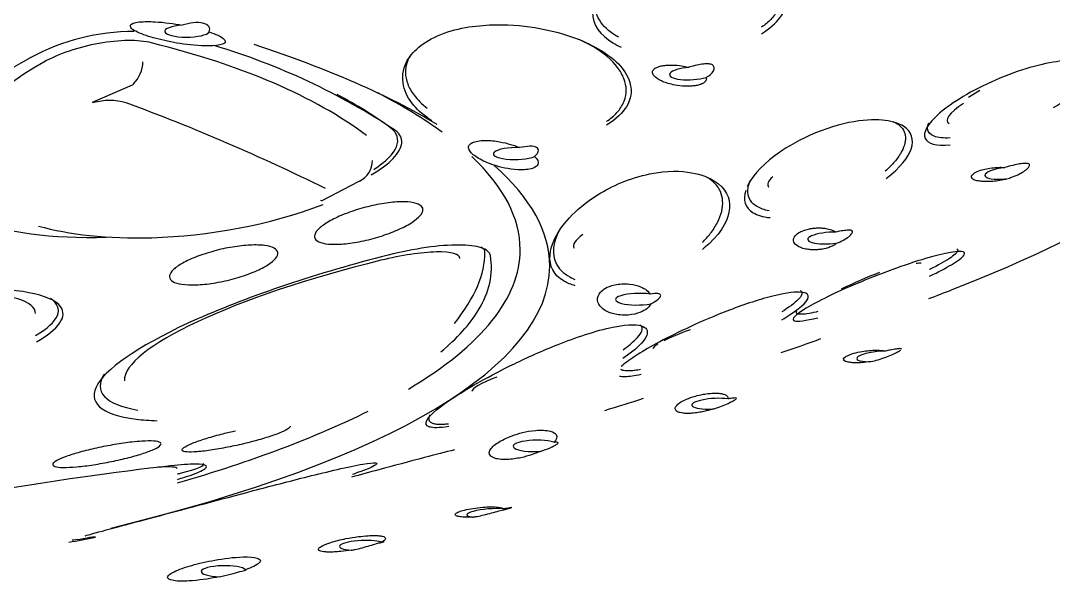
# Model space of a CAD drawing. Header units: centimetres. Extents: x -3207095 to 15275363, y -32656 to 4798027.
# Drawn here: x 710314.147 to 710317.292, y 4438202.418 to 4438204.127 of the extents above; entities that cross this region are included whole.
import ezdxf

# ---------------------------------------------------------------- set-up
doc = ezdxf.new("R2010")
doc.units = ezdxf.units.CM
doc.linetypes.add('DUZ', pattern=[500, 500])
doc.layers.get('0').update_dxf_attribs({"color": 1, "linetype": 'DUZ'})
doc.layers.add('a_vitrifiye', color=195, linetype='Continuous')

# ---------------------------------------------------------------- blocks, each defined once
blk = doc.blocks.new('TEPEDUS')
for p, q in [((38623.379, -2205.916), (38624.193, -2205.565)), ((38641.397, -2205.682), (38641.167, -2205.823)), ((38623.401, -2205.93), (38623.379, -2205.916)), ((38628.775, -2207.539), (38628.035, -2207.921)), ((38628.035, -2207.921), (38628.012, -2207.916)), ((38628.035, -2207.921), (38628.021, -2207.922))]:
    blk.add_line(p, q)
for centre, radius, start, end in [((38624.237, -2208.957), 4.474, 90.1316, 118.1474), ((38621.935, -2217.931), 13.731, 56.3957, 73.3491), ((38623.704, -2205.068), 0.703, 316.7785, 357.5403), ((38624.161, -2205.491), 0.081, 293.4638, 313.255), ((38623.728, -2207.121), 1.236, 74.2843, 105.3401), ((38609.88, -2244.429), 41.027, 63.6168, 69.7756), ((38628.603, -2207.107), 0.463, 295.4735, 0.2141), ((38628.97, -2207.877), 0.39, 115.606, 119.9962), ((38642.569, -2217.796), 9.006, 110.8538, 116.2641), ((38604.465, -2116.577), 100, 291.03833, 291.32915), ((38604.465, -2116.577), 100, 289.20877, 289.69837), ((38604.465, -2116.577), 100, 287.0479, 287.52122), ((38612.227, -2171.09), 44.404, 286.8643, 287.0523), ((38604.465, -2116.577), 100, 280.62409, 280.93859)]:
    blk.add_arc(centre, radius, start, end)
for centre, major_axis, ratio, start_param, end_param in [((38625.304, -2204.474), (0.456, 0.006), 0.270906, 1.789525, 6.092691), ((38623.435, -2205.307), (1.495, 0.344), 0.361637, 0.619167, 2.255786), ((38604.425, -2215.165), (26.309, 6.053), 0.361637, 0.296902, 0.619167), ((38604.465, -2209.25), (28.2, 0), 0.258819, 0.40561, 0.664679), ((38626.283, -2205.857), (5.581, 1.284), 0.361637, 2.255786, 3.097665), ((38635.551, -2205.335), (0.453, 0.026), 0.28185, 1.683517, 5.388394), ((38605.06, -2214.895), (26.271, 5.784), 0.36773, 0.309943, 0.406544), ((38604.465, -2208.915), (27.6, 0), 0.258819, 0.340393, 0.462001), ((38604.465, -2203.488), (43.637, 0), 0.258819, -0.585349, -0.197413), ((38641.772, -2205.883), (1.036, 0.432), 0.236819, 2.219594, 3.3285), ((38627.619, -2207.068), (-1.953, -0.43), 0.36773, 2.340498, 3.451536), ((38631.976, -2206.963), (0.456, 0.008), 0.265502, 1.39581, 5.698975), ((38604.465, -2208.915), (27.6, 0), 0.258819, 0, 0.267853), ((38604.465, -2209.25), (28.2, 0), 0.258819, 0, 0.284034), ((38641.954, -2207.36), (0.453, 0.049), 0.259163, 1.64436, 4.617519), ((38638.23, -2207.201), (1.133, 0.421), 0.239271, 2.626026, 3.22801), ((38634.402, -2208.462), (1.25, 0.406), 0.241609, 2.505024, 3.204778), ((38638.357, -2208.68), (0.453, 0.029), 0.259365, 1.290217, 4.995093), ((38604.465, -2208.915), (27.6, 0), 0.258819, 5.87504, 6.283185), ((38629.403, -2209.421), (-1.944, -0.472), 0.216429, 3.090371, 3.365134), ((38629.628, -2210.287), (5.593, 1.343), 0.210975, 1.590051, 3.101748), ((38629.342, -2209.442), (-1.498, -0.36), 0.210975, 3.095025, 4.731644), ((38605.173, -2215.022), (26.14, 6.348), 0.216429, 6.012643, 6.231964), ((38604.465, -2209.25), (28.2, 0), 0.258819, 5.465808, 6.283185), ((38639.197, -2209.594), (1.046, 0.387), 0.104826, 0.234314, 0.486222), ((38619.975, -2210.54), (-2.248, -0.352), 0.280475, 3.097728, 5.384109), ((38619.97, -2210.541), (-2.717, -0.422), 0.283545, 2.504323, 3.441759), ((38634.459, -2209.923), (0.456, 0.008), 0.259074, 1.002785, 5.30595), ((38635.901, -2210.561), (1.14, 0.377), 0.120338, -4.406882, -3.817217), ((38635.901, -2210.561), (1.14, 0.377), 0.120338, 2.676123, 3.118586), ((38639.351, -2211.086), (0.453, 0.045), 0.220397, 1.255809, 4.228968), ((38629.472, -2210.317), (5.928, 1.44), 0.216429, 2.918052, 3.602364), ((38632.338, -2211.441), (1.254, 0.363), 0.136674, 2.171591, 3.114925), ((38636.003, -2212.048), (0.453, 0.027), 0.236724, 0.899409, 4.604286), ((38604.465, -2208.915), (27.6, 0), 0.258819, -0.726058, -0.477619), ((38632.377, -2212.904), (0.456, 0.008), 0.252601, 0.610472, 4.913638), ((38623.597, -2213.593), (-1.5, -0.23), 0.082029, 3.129037, 3.866077), ((38623.664, -2213.584), (-1.976, -0.307), 0.081622, 2.422627, 3.22358), ((38604.944, -2215.138), (26.581, 4.131), 0.081622, -0.722596, -0.718966), ((38631.437, -2214.27), (0.454, 0.035), 0.187264, 0.869948, 3.843107), ((38628.849, -2214.927), (0.453, 0.02), 0.217373, 0.510487, 4.215364), ((38626.045, -2215.452), (0.456, 0.006), 0.247069, 0.218788, 4.521953)]:
    blk.add_ellipse(centre, major_axis=major_axis, ratio=ratio, start_param=start_param, end_param=end_param)
for points, knots in [([(38636.965, -2204.528), (38637.129, -2204.423), (38637.253, -2204.312), (38637.458, -2204.055), (38637.501, -2203.917), (38637.508, -2203.543), (38637.347, -2203.343), (38636.839, -2203.035), (38636.485, -2202.921), (38635.778, -2202.87), (38635.513, -2202.874), (38634.927, -2202.957), (38634.596, -2203.043), (38634.307, -2203.181)], [0.5194501, 0.5194501, 0.5194501, 0.5194501, 0.5625, 0.5625, 0.625, 0.625, 0.75, 0.75, 0.875, 0.875, 0.9375, 0.9375, 1, 1, 1, 1]), ([(38636.686, -2203.006), (38636.784, -2203.043), (38636.873, -2203.086), (38637.11, -2203.226), (38637.228, -2203.338), (38637.335, -2203.521), (38637.359, -2203.585), (38637.382, -2203.715), (38637.382, -2203.781), (38637.357, -2203.914), (38637.332, -2203.98), (38637.259, -2204.111), (38637.211, -2204.175), (38637.099, -2204.292), (38637.037, -2204.346), (38636.966, -2204.397)], [0.2182192, 0.2182192, 0.2182192, 0.2182192, 0.25, 0.25, 0.3125, 0.3125, 0.34375, 0.34375, 0.375, 0.375, 0.40625, 0.40625, 0.4375, 0.4375, 0.4660048, 0.4660048, 0.4660048, 0.4660048]), ([(38634.307, -2203.181), (38634.017, -2203.32), (38633.81, -2203.492), (38633.572, -2203.81), (38633.53, -2203.956), (38633.53, -2204.35), (38633.693, -2204.558), (38633.999, -2204.744), (38634.054, -2204.773), (38634.113, -2204.8)], [0, 0, 0, 0, 0.0625, 0.0625, 0.125, 0.125, 0.25, 0.25, 0.2750643, 0.2750643, 0.2750643, 0.2750643]), ([(38634.06, -2204.599), (38634.046, -2204.591), (38634.033, -2204.583), (38633.863, -2204.482), (38633.744, -2204.37), (38633.638, -2204.187), (38633.614, -2204.123), (38633.59, -2203.993), (38633.59, -2203.927), (38633.615, -2203.795), (38633.64, -2203.73), (38633.675, -2203.665)], [0.7446965, 0.7446965, 0.7446965, 0.7446965, 0.75, 0.75, 0.8125, 0.8125, 0.84375, 0.84375, 0.875, 0.875, 0.9058448, 0.9058448, 0.9058448, 0.9058448]), ([(38625.752, -2204.491), (38625.879, -2204.534), (38625.993, -2204.582), (38626.078, -2204.663), (38626.092, -2204.693), (38626.027, -2204.748), (38625.93, -2204.769), (38625.618, -2204.786), (38625.411, -2204.763), (38625.048, -2204.712), (38624.881, -2204.678), (38624.583, -2204.604), (38624.448, -2204.562), (38624.229, -2204.468), (38624.129, -2204.414), (38624.166, -2204.328), (38624.233, -2204.301), (38624.431, -2204.278), (38624.542, -2204.28), (38624.849, -2204.296), (38625.035, -2204.323), (38625.204, -2204.354)], [0, 0, 0, 0, 0.125, 0.125, 0.1875, 0.1875, 0.25, 0.25, 0.375, 0.375, 0.5, 0.5, 0.625, 0.625, 0.75, 0.75, 0.8125, 0.8125, 0.875, 0.875, 1, 1, 1, 1]), ([(38625.752, -2204.491), (38625.767, -2204.455), (38625.764, -2204.417), (38625.72, -2204.352), (38625.679, -2204.326), (38625.568, -2204.299), (38625.5, -2204.297), (38625.353, -2204.314), (38625.276, -2204.332), (38625.204, -2204.354)], [0, 0, 0, 0, 0.25, 0.25, 0.5, 0.5, 0.75, 0.75, 1, 1, 1, 1]), ([(38630.274, -2206.298), (38629.977, -2206.108), (38629.763, -2205.873), (38629.664, -2205.433), (38629.671, -2205.267), (38629.862, -2204.907), (38630.079, -2204.691), (38630.825, -2204.396), (38631.234, -2204.351), (38631.907, -2204.341), (38632.201, -2204.374), (38632.988, -2204.518), (38633.396, -2204.678), (38634.019, -2205.061), (38634.241, -2205.288), (38634.331, -2205.698), (38634.32, -2205.847), (38634.151, -2206.128), (38634.021, -2206.263), (38633.817, -2206.386)], [0.2541264, 0.2541264, 0.2541264, 0.2541264, 0.375, 0.375, 0.4375, 0.4375, 0.5, 0.5, 0.5625, 0.5625, 0.625, 0.625, 0.75, 0.75, 0.875, 0.875, 0.9375, 0.9375, 0.9820865, 0.9820865, 0.9820865, 0.9820865]), ([(38633.817, -2206.31), (38633.827, -2206.303), (38633.837, -2206.297), (38633.887, -2206.261), (38633.925, -2206.231), (38633.993, -2206.17), (38634.024, -2206.138), (38634.107, -2206.038), (38634.149, -2205.968), (38634.204, -2205.823), (38634.218, -2205.748), (38634.216, -2205.595), (38634.2, -2205.518), (38634.141, -2205.364), (38634.098, -2205.287), (38633.927, -2205.062), (38633.759, -2204.92), (38633.454, -2204.738), (38633.349, -2204.685), (38633.237, -2204.636)], [0.027478, 0.027478, 0.027478, 0.027478, 0.03125, 0.03125, 0.046875, 0.046875, 0.0625, 0.0625, 0.09375, 0.09375, 0.125, 0.125, 0.15625, 0.15625, 0.1875, 0.1875, 0.25, 0.25, 0.2787992, 0.2787992, 0.2787992, 0.2787992]), ([(38622.126, -2205.012), (38621.05, -2205.602), (38620.334, -2206.265), (38619.912, -2207.455), (38620.215, -2207.974), (38621.594, -2208.569), (38622.559, -2208.698), (38623.665, -2208.662)], [0, 0, 0, 0, 0.25, 0.25, 0.5, 0.5, 0.714471, 0.714471, 0.714471, 0.714471]), ([(38629.829, -2204.984), (38629.807, -2205.02), (38629.789, -2205.057), (38629.747, -2205.167), (38629.733, -2205.242), (38629.735, -2205.395), (38629.751, -2205.472), (38629.81, -2205.626), (38629.854, -2205.703), (38629.98, -2205.869), (38630.07, -2205.958), (38630.176, -2206.042)], [0.5775631, 0.5775631, 0.5775631, 0.5775631, 0.59375, 0.59375, 0.625, 0.625, 0.65625, 0.65625, 0.6875, 0.6875, 0.72565, 0.72565, 0.72565, 0.72565]), ([(38635.84, -2205.418), (38635.847, -2205.439), (38635.847, -2205.461), (38635.836, -2205.482), (38635.829, -2205.495), (38635.818, -2205.508), (38635.802, -2205.521), (38635.785, -2205.533), (38635.762, -2205.546), (38635.732, -2205.557), (38635.712, -2205.565), (38635.687, -2205.572), (38635.661, -2205.577), (38635.634, -2205.583), (38635.604, -2205.587), (38635.573, -2205.59), (38635.544, -2205.593), (38635.514, -2205.595), (38635.485, -2205.595), (38635.439, -2205.596), (38635.394, -2205.594), (38635.353, -2205.591), (38635.285, -2205.585), (38635.224, -2205.575), (38635.169, -2205.564), (38635.074, -2205.544), (38634.995, -2205.517), (38634.932, -2205.488), (38634.865, -2205.457), (38634.813, -2205.422), (38634.782, -2205.385), (38634.76, -2205.359), (38634.748, -2205.332), (38634.751, -2205.304), (38634.753, -2205.286), (38634.763, -2205.266), (38634.783, -2205.247), (38634.797, -2205.235), (38634.815, -2205.223), (38634.839, -2205.212), (38634.858, -2205.203), (38634.882, -2205.195), (38634.908, -2205.188), (38634.935, -2205.181), (38634.966, -2205.175), (38634.999, -2205.171), (38635.027, -2205.168), (38635.057, -2205.166), (38635.087, -2205.164), (38635.129, -2205.163), (38635.171, -2205.164), (38635.21, -2205.166), (38635.271, -2205.17), (38635.329, -2205.177), (38635.38, -2205.186), (38635.42, -2205.193), (38635.458, -2205.202), (38635.492, -2205.211)], [0, 0, 0, 0, 0.068768, 0.068768, 0.068768, 0.108445, 0.108445, 0.108445, 0.148669, 0.148669, 0.148669, 0.176213, 0.176213, 0.176213, 0.203883, 0.203883, 0.203883, 0.230171, 0.230171, 0.230171, 0.271552, 0.271552, 0.271552, 0.339113, 0.339113, 0.339113, 0.457551, 0.457551, 0.457551, 0.584507, 0.584507, 0.584507, 0.671712, 0.671712, 0.671712, 0.731303, 0.731303, 0.731303, 0.769229, 0.769229, 0.769229, 0.798889, 0.798889, 0.798889, 0.828831, 0.828831, 0.828831, 0.855141, 0.855141, 0.855141, 0.893025, 0.893025, 0.893025, 0.952889, 0.952889, 0.952889, 1, 1, 1, 1]), ([(38635.84, -2205.418), (38635.861, -2205.407), (38635.88, -2205.394), (38635.897, -2205.382), (38635.93, -2205.357), (38635.957, -2205.331), (38635.975, -2205.305), (38635.994, -2205.279), (38636.004, -2205.252), (38636.005, -2205.229), (38636.006, -2205.207), (38635.998, -2205.187), (38635.981, -2205.172), (38635.966, -2205.159), (38635.943, -2205.149), (38635.915, -2205.144), (38635.887, -2205.139), (38635.853, -2205.138), (38635.816, -2205.141), (38635.778, -2205.144), (38635.734, -2205.15), (38635.689, -2205.16), (38635.641, -2205.169), (38635.59, -2205.182), (38635.54, -2205.197), (38635.524, -2205.201), (38635.508, -2205.206), (38635.492, -2205.211)], [0, 0, 0, 0, 0.068486, 0.068486, 0.068486, 0.201821, 0.201821, 0.201821, 0.337135, 0.337135, 0.337135, 0.46705, 0.46705, 0.46705, 0.587439, 0.587439, 0.587439, 0.704615, 0.704615, 0.704615, 0.827444, 0.827444, 0.827444, 0.958845, 0.958845, 0.958845, 1, 1, 1, 1]), ([(38642.893, -2206.029), (38643.063, -2205.926), (38643.209, -2205.822), (38643.569, -2205.515), (38643.668, -2205.336), (38643.565, -2205.106), (38643.36, -2205.052), (38642.677, -2205.126), (38642.187, -2205.264), (38641.238, -2205.678), (38640.828, -2205.93), (38640.333, -2206.36), (38640.235, -2206.539), (38640.288, -2206.655)], [0.3186632, 0.3186632, 0.3186632, 0.3186632, 0.375, 0.375, 0.5, 0.5, 0.625, 0.625, 0.75, 0.75, 0.875, 0.875, 1, 1, 1, 1]), ([(38639.493, -2207.472), (38639.793, -2207.245), (38639.941, -2207.045), (38640.067, -2206.679), (38640.019, -2206.52), (38639.76, -2206.354), (38639.641, -2206.311), (38639.315, -2206.269), (38639.108, -2206.27), (38638.573, -2206.361), (38638.242, -2206.461), (38637.661, -2206.721), (38637.421, -2206.87), (38636.926, -2207.244), (38636.757, -2207.454), (38636.676, -2207.635)], [0.386791, 0.386791, 0.386791, 0.386791, 0.5, 0.5, 0.625, 0.625, 0.6875, 0.6875, 0.75, 0.75, 0.8125, 0.8125, 0.875, 0.875, 0.9841878, 0.9841878, 0.9841878, 0.9841878]), ([(38639.628, -2206.309), (38639.672, -2206.327), (38639.711, -2206.35), (38639.83, -2206.44), (38639.879, -2206.527), (38639.893, -2206.731), (38639.858, -2206.847), (38639.747, -2207.03), (38639.701, -2207.092), (38639.596, -2207.211), (38639.54, -2207.267), (38639.478, -2207.322)], [0.1635225, 0.1635225, 0.1635225, 0.1635225, 0.1875, 0.1875, 0.25, 0.25, 0.3125, 0.3125, 0.34375, 0.34375, 0.3714567, 0.3714567, 0.3714567, 0.3714567]), ([(38640.792, -2206.646), (38640.657, -2206.652), (38640.547, -2206.64), (38640.386, -2206.58), (38640.34, -2206.528), (38640.333, -2206.425), (38640.342, -2206.385), (38640.362, -2206.342)], [0.6292981, 0.6292981, 0.6292981, 0.6292981, 0.6875, 0.6875, 0.75, 0.75, 0.7825218, 0.7825218, 0.7825218, 0.7825218]), ([(38629.041, -2207.396), (38629.133, -2207.343), (38629.215, -2207.289), (38629.365, -2207.178), (38629.43, -2207.122), (38629.59, -2206.955), (38629.65, -2206.846), (38629.668, -2206.652), (38629.626, -2206.565), (38629.534, -2206.495)], [0.2536138, 0.2536138, 0.2536138, 0.2536138, 0.375, 0.375, 0.5, 0.5, 0.75, 0.75, 1, 1, 1, 1]), ([(38632.357, -2207.023), (38632.412, -2207.075), (38632.448, -2207.131), (38632.41, -2207.215), (38632.381, -2207.243), (38632.244, -2207.288), (38632.127, -2207.298), (38631.82, -2207.283), (38631.664, -2207.242), (38631.407, -2207.158), (38631.303, -2207.111), (38631.138, -2207.013), (38631.074, -2206.961), (38631.008, -2206.852), (38630.993, -2206.792), (38631.148, -2206.716), (38631.248, -2206.697), (38631.459, -2206.696), (38631.558, -2206.708), (38631.813, -2206.754), (38631.944, -2206.797), (38632.053, -2206.842)], [0, 0, 0, 0, 0.125, 0.125, 0.1875, 0.1875, 0.25, 0.25, 0.375, 0.375, 0.5, 0.5, 0.625, 0.625, 0.75, 0.75, 0.8125, 0.8125, 0.875, 0.875, 1, 1, 1, 1]), ([(38632.357, -2207.023), (38632.399, -2206.989), (38632.425, -2206.952), (38632.44, -2206.887), (38632.428, -2206.858), (38632.367, -2206.821), (38632.318, -2206.814), (38632.198, -2206.817), (38632.127, -2206.827), (38632.053, -2206.842)], [0, 0, 0, 0, 0.25, 0.25, 0.5, 0.5, 0.75, 0.75, 1, 1, 1, 1]), ([(38641.924, -2207.481), (38641.919, -2207.483), (38641.913, -2207.485), (38641.908, -2207.486), (38641.864, -2207.498), (38641.815, -2207.509), (38641.764, -2207.517), (38641.719, -2207.524), (38641.671, -2207.529), (38641.625, -2207.532), (38641.582, -2207.535), (38641.539, -2207.535), (38641.5, -2207.534), (38641.459, -2207.533), (38641.422, -2207.529), (38641.389, -2207.524), (38641.353, -2207.519), (38641.323, -2207.511), (38641.298, -2207.502), (38641.271, -2207.492), (38641.251, -2207.479), (38641.239, -2207.466), (38641.226, -2207.45), (38641.223, -2207.433), (38641.231, -2207.416), (38641.238, -2207.397), (38641.258, -2207.377), (38641.289, -2207.358), (38641.319, -2207.339), (38641.36, -2207.321), (38641.411, -2207.304), (38641.447, -2207.293), (38641.489, -2207.282), (38641.533, -2207.273), (38641.578, -2207.263), (38641.627, -2207.256), (38641.674, -2207.251), (38641.719, -2207.246), (38641.764, -2207.244), (38641.806, -2207.243), (38641.842, -2207.243), (38641.877, -2207.244), (38641.908, -2207.247)], [0, 0, 0, 0, 0.009825, 0.009825, 0.009825, 0.086659, 0.086659, 0.086659, 0.154849, 0.154849, 0.154849, 0.219171, 0.219171, 0.219171, 0.285791, 0.285791, 0.285791, 0.359482, 0.359482, 0.359482, 0.443679, 0.443679, 0.443679, 0.539154, 0.539154, 0.539154, 0.641091, 0.641091, 0.641091, 0.738444, 0.738444, 0.738444, 0.808507, 0.808507, 0.808507, 0.878915, 0.878915, 0.878915, 0.943968, 0.943968, 0.943968, 1, 1, 1, 1]), ([(38641.924, -2207.481), (38641.957, -2207.473), (38641.991, -2207.463), (38642.023, -2207.452), (38642.073, -2207.436), (38642.123, -2207.416), (38642.168, -2207.395), (38642.213, -2207.373), (38642.255, -2207.35), (38642.289, -2207.327), (38642.324, -2207.305), (38642.353, -2207.282), (38642.372, -2207.261), (38642.392, -2207.241), (38642.403, -2207.223), (38642.406, -2207.208), (38642.409, -2207.194), (38642.404, -2207.182), (38642.392, -2207.175), (38642.379, -2207.167), (38642.359, -2207.163), (38642.334, -2207.162), (38642.307, -2207.161), (38642.274, -2207.164), (38642.236, -2207.169), (38642.197, -2207.174), (38642.152, -2207.183), (38642.105, -2207.194), (38642.056, -2207.205), (38642.004, -2207.218), (38641.953, -2207.233), (38641.938, -2207.238), (38641.923, -2207.242), (38641.908, -2207.247)], [0, 0, 0, 0, 0.066711, 0.066711, 0.066711, 0.169554, 0.169554, 0.169554, 0.27376, 0.27376, 0.27376, 0.377278, 0.377278, 0.377278, 0.47727, 0.47727, 0.47727, 0.57305, 0.57305, 0.57305, 0.667616, 0.667616, 0.667616, 0.764829, 0.764829, 0.764829, 0.866156, 0.866156, 0.866156, 0.970112, 0.970112, 0.970112, 1, 1, 1, 1]), ([(38632.671, -2209.03), (38632.687, -2208.812), (38632.794, -2208.563), (38633.206, -2208.119), (38633.381, -2207.962), (38633.782, -2207.713), (38633.942, -2207.627), (38634.302, -2207.478), (38634.507, -2207.415), (38635.062, -2207.302), (38635.337, -2207.316), (38635.75, -2207.388), (38635.899, -2207.451), (38636.238, -2207.67), (38636.329, -2207.862), (38636.299, -2208.288), (38636.185, -2208.527), (38635.859, -2208.835), (38635.816, -2208.873), (38635.769, -2208.911)], [0, 0, 0, 0, 0.125, 0.125, 0.1875, 0.1875, 0.21875, 0.21875, 0.25, 0.25, 0.3125, 0.3125, 0.375, 0.375, 0.5, 0.5, 0.625, 0.625, 0.6424579, 0.6424579, 0.6424579, 0.6424579]), ([(38635.767, -2208.769), (38635.825, -2208.711), (38635.878, -2208.65), (38635.984, -2208.514), (38636.033, -2208.438), (38636.149, -2208.21), (38636.185, -2208.061), (38636.167, -2207.79), (38636.113, -2207.668), (38635.976, -2207.526), (38635.927, -2207.487), (38635.87, -2207.453)], [0.1311879, 0.1311879, 0.1311879, 0.1311879, 0.15625, 0.15625, 0.1875, 0.1875, 0.25, 0.25, 0.3125, 0.3125, 0.3402159, 0.3402159, 0.3402159, 0.3402159]), ([(38637.117, -2208.128), (38637.07, -2208.118), (38637.026, -2208.106), (38636.925, -2208.07), (38636.872, -2208.043), (38636.743, -2207.944), (38636.694, -2207.857), (38636.682, -2207.679), (38636.7, -2207.595), (38636.741, -2207.506)], [0.6355831, 0.6355831, 0.6355831, 0.6355831, 0.65625, 0.65625, 0.6875, 0.6875, 0.75, 0.75, 0.7969643, 0.7969643, 0.7969643, 0.7969643]), ([(38636.647, -2207.712), (38636.582, -2207.909), (38636.628, -2208.064), (38636.878, -2208.215), (38636.989, -2208.251), (38637.141, -2208.266)], [0, 0, 0, 0, 0.125, 0.125, 0.1854024, 0.1854024, 0.1854024, 0.1854024]), ([(38622.288, -2208.437), (38622.894, -2208.608), (38623.693, -2208.698), (38625.724, -2208.641), (38626.955, -2208.421), (38628.065, -2207.999)], [0.5531149, 0.5531149, 0.5531149, 0.5531149, 0.75, 0.75, 1, 1, 1, 1]), ([(38629.791, -2208.409), (38629.704, -2208.459), (38629.6, -2208.508), (38629.488, -2208.553), (38629.376, -2208.598), (38629.253, -2208.64), (38629.128, -2208.676), (38629.002, -2208.711), (38628.872, -2208.742), (38628.747, -2208.764), (38628.623, -2208.786), (38628.502, -2208.8), (38628.394, -2208.805), (38628.288, -2208.81), (38628.192, -2208.807), (38628.115, -2208.795), (38628.041, -2208.783), (38627.981, -2208.764), (38627.943, -2208.737), (38627.906, -2208.711), (38627.887, -2208.678), (38627.889, -2208.641), (38627.891, -2208.604), (38627.912, -2208.562), (38627.951, -2208.518), (38627.991, -2208.474), (38628.05, -2208.427), (38628.123, -2208.38), (38628.199, -2208.332), (38628.291, -2208.284), (38628.392, -2208.239), (38628.496, -2208.193), (38628.613, -2208.149), (38628.734, -2208.11), (38628.857, -2208.071), (38628.987, -2208.037), (38629.113, -2208.01), (38629.239, -2207.983), (38629.366, -2207.964), (38629.48, -2207.953), (38629.593, -2207.942), (38629.699, -2207.94), (38629.786, -2207.947), (38629.872, -2207.953), (38629.943, -2207.968), (38629.994, -2207.991), (38630.043, -2208.013), (38630.074, -2208.042), (38630.085, -2208.076), (38630.095, -2208.11), (38630.086, -2208.15), (38630.058, -2208.192), (38630.029, -2208.235), (38629.982, -2208.281), (38629.918, -2208.327), (38629.881, -2208.354), (38629.838, -2208.382), (38629.791, -2208.409)], [0, 0, 0, 0, 0.05562, 0.05562, 0.05562, 0.111188, 0.111188, 0.111188, 0.167489, 0.167489, 0.167489, 0.223604, 0.223604, 0.223604, 0.278423, 0.278423, 0.278423, 0.331462, 0.331462, 0.331462, 0.38308, 0.38308, 0.38308, 0.434227, 0.434227, 0.434227, 0.48598, 0.48598, 0.48598, 0.539151, 0.539151, 0.539151, 0.594, 0.594, 0.594, 0.650095, 0.650095, 0.650095, 0.706403, 0.706403, 0.706403, 0.761728, 0.761728, 0.761728, 0.815325, 0.815325, 0.815325, 0.86729, 0.86729, 0.86729, 0.918441, 0.918441, 0.918441, 0.969882, 0.969882, 0.969882, 1, 1, 1, 1]), ([(38638.49, -2208.785), (38638.468, -2208.805), (38638.439, -2208.825), (38638.399, -2208.845), (38638.376, -2208.856), (38638.35, -2208.867), (38638.319, -2208.877), (38638.287, -2208.887), (38638.251, -2208.897), (38638.211, -2208.904), (38638.183, -2208.909), (38638.153, -2208.913), (38638.122, -2208.916), (38638.091, -2208.919), (38638.06, -2208.92), (38638.03, -2208.92), (38638.001, -2208.92), (38637.973, -2208.918), (38637.948, -2208.916), (38637.908, -2208.912), (38637.872, -2208.906), (38637.841, -2208.899), (38637.792, -2208.888), (38637.753, -2208.873), (38637.722, -2208.857), (38637.668, -2208.829), (38637.638, -2208.796), (38637.624, -2208.763), (38637.609, -2208.728), (38637.612, -2208.69), (38637.636, -2208.653), (38637.652, -2208.627), (38637.678, -2208.601), (38637.718, -2208.576), (38637.746, -2208.558), (38637.78, -2208.541), (38637.823, -2208.525), (38637.851, -2208.516), (38637.882, -2208.506), (38637.918, -2208.498), (38637.946, -2208.492), (38637.977, -2208.486), (38638.009, -2208.482), (38638.042, -2208.479), (38638.076, -2208.476), (38638.109, -2208.475), (38638.138, -2208.475), (38638.167, -2208.475), (38638.193, -2208.477), (38638.231, -2208.48), (38638.266, -2208.485), (38638.296, -2208.49), (38638.343, -2208.5), (38638.382, -2208.512), (38638.413, -2208.525), (38638.438, -2208.536), (38638.458, -2208.547), (38638.475, -2208.559)], [0, 0, 0, 0, 0.068768, 0.068768, 0.068768, 0.108445, 0.108445, 0.108445, 0.148669, 0.148669, 0.148669, 0.176213, 0.176213, 0.176213, 0.203883, 0.203883, 0.203883, 0.230171, 0.230171, 0.230171, 0.271552, 0.271552, 0.271552, 0.339113, 0.339113, 0.339113, 0.457551, 0.457551, 0.457551, 0.584507, 0.584507, 0.584507, 0.671712, 0.671712, 0.671712, 0.731303, 0.731303, 0.731303, 0.769229, 0.769229, 0.769229, 0.798889, 0.798889, 0.798889, 0.828831, 0.828831, 0.828831, 0.855141, 0.855141, 0.855141, 0.893025, 0.893025, 0.893025, 0.952889, 0.952889, 0.952889, 1, 1, 1, 1]), ([(38638.49, -2208.785), (38638.516, -2208.776), (38638.54, -2208.766), (38638.564, -2208.755), (38638.609, -2208.735), (38638.651, -2208.712), (38638.687, -2208.689), (38638.722, -2208.665), (38638.752, -2208.641), (38638.773, -2208.619), (38638.793, -2208.598), (38638.806, -2208.578), (38638.81, -2208.563), (38638.813, -2208.549), (38638.809, -2208.538), (38638.797, -2208.53), (38638.786, -2208.523), (38638.767, -2208.52), (38638.744, -2208.52), (38638.718, -2208.519), (38638.687, -2208.522), (38638.651, -2208.527), (38638.612, -2208.532), (38638.568, -2208.54), (38638.521, -2208.55), (38638.506, -2208.553), (38638.491, -2208.556), (38638.475, -2208.559)], [0, 0, 0, 0, 0.068486, 0.068486, 0.068486, 0.201821, 0.201821, 0.201821, 0.337135, 0.337135, 0.337135, 0.46705, 0.46705, 0.46705, 0.587439, 0.587439, 0.587439, 0.704615, 0.704615, 0.704615, 0.827444, 0.827444, 0.827444, 0.958845, 0.958845, 0.958845, 1, 1, 1, 1]), ([(38632.84, -2208.561), (38632.767, -2208.709), (38632.734, -2208.854), (38632.752, -2209.121), (38632.805, -2209.243), (38632.947, -2209.391), (38633.004, -2209.434), (38633.103, -2209.489), (38633.137, -2209.506), (38633.173, -2209.52)], [0.6891942, 0.6891942, 0.6891942, 0.6891942, 0.75, 0.75, 0.8125, 0.8125, 0.84375, 0.84375, 0.8589285, 0.8589285, 0.8589285, 0.8589285]), ([(38626.491, -2209.433), (38626.376, -2209.473), (38626.25, -2209.51), (38626.124, -2209.54), (38625.998, -2209.569), (38625.869, -2209.593), (38625.747, -2209.609), (38625.626, -2209.625), (38625.508, -2209.633), (38625.405, -2209.633), (38625.303, -2209.633), (38625.213, -2209.625), (38625.141, -2209.61), (38625.071, -2209.595), (38625.017, -2209.572), (38624.984, -2209.543), (38624.952, -2209.515), (38624.939, -2209.481), (38624.946, -2209.443), (38624.953, -2209.406), (38624.98, -2209.364), (38625.025, -2209.321), (38625.071, -2209.278), (38625.136, -2209.232), (38625.215, -2209.188), (38625.295, -2209.144), (38625.392, -2209.099), (38625.497, -2209.058), (38625.605, -2209.017), (38625.725, -2208.978), (38625.847, -2208.945), (38625.971, -2208.911), (38626.1, -2208.883), (38626.225, -2208.863), (38626.349, -2208.842), (38626.472, -2208.829), (38626.583, -2208.824), (38626.692, -2208.819), (38626.793, -2208.821), (38626.875, -2208.832), (38626.956, -2208.843), (38627.022, -2208.861), (38627.067, -2208.886), (38627.112, -2208.911), (38627.138, -2208.942), (38627.143, -2208.977), (38627.148, -2209.012), (38627.133, -2209.052), (38627.099, -2209.094), (38627.065, -2209.136), (38627.012, -2209.18), (38626.943, -2209.225), (38626.873, -2209.27), (38626.785, -2209.315), (38626.687, -2209.357), (38626.626, -2209.384), (38626.56, -2209.409), (38626.491, -2209.433)], [0, 0, 0, 0, 0.055682, 0.055682, 0.055682, 0.111375, 0.111375, 0.111375, 0.166821, 0.166821, 0.166821, 0.22119, 0.22119, 0.22119, 0.2742, 0.2742, 0.2742, 0.326198, 0.326198, 0.326198, 0.377945, 0.377945, 0.377945, 0.43027, 0.43027, 0.43027, 0.483757, 0.483757, 0.483757, 0.538523, 0.538523, 0.538523, 0.594144, 0.594144, 0.594144, 0.649783, 0.649783, 0.649783, 0.704557, 0.704557, 0.704557, 0.757984, 0.757984, 0.757984, 0.810219, 0.810219, 0.810219, 0.861935, 0.861935, 0.861935, 0.913991, 0.913991, 0.913991, 0.967081, 0.967081, 0.967081, 1, 1, 1, 1]), ([(38631.46, -2209.038), (38631.454, -2209.004), (38631.435, -2208.974), (38631.373, -2208.92), (38631.329, -2208.897), (38631.22, -2208.861), (38631.154, -2208.847), (38631.001, -2208.827), (38630.914, -2208.822), (38630.628, -2208.821), (38630.401, -2208.839), (38629.913, -2208.909), (38629.649, -2208.961), (38629.383, -2209.028)], [0, 0, 0, 0, 0.125, 0.125, 0.25, 0.25, 0.375, 0.375, 0.5, 0.5, 0.75, 0.75, 1, 1, 1, 1]), ([(38640.379, -2209.455), (38640.558, -2209.369), (38640.708, -2209.29), (38641.048, -2209.087), (38641.141, -2208.99), (38640.981, -2208.931), (38640.713, -2208.973), (38640.296, -2209.097)], [0.6866613, 0.6866613, 0.6866613, 0.6866613, 0.75, 0.75, 0.875, 0.875, 1, 1, 1, 1]), ([(38640.931, -2208.902), (38640.951, -2208.912), (38640.956, -2208.927), (38640.932, -2208.982), (38640.875, -2209.033), (38640.683, -2209.159), (38640.549, -2209.234), (38640.383, -2209.317), (38640.38, -2209.319), (38640.376, -2209.321)], [0.1512463, 0.1512463, 0.1512463, 0.1512463, 0.1875, 0.1875, 0.25, 0.25, 0.3125, 0.3125, 0.3138131, 0.3138131, 0.3138131, 0.3138131]), ([(38629.383, -2209.028), (38627.97, -2209.384), (38626.583, -2209.849), (38624.447, -2210.798), (38623.715, -2211.276), (38623.264, -2212.013), (38623.548, -2212.274), (38624.397, -2212.377), (38624.538, -2212.387), (38624.692, -2212.392)], [0, 0, 0, 0, 0.25, 0.25, 0.5, 0.5, 0.75, 0.75, 0.7943749, 0.7943749, 0.7943749, 0.7943749]), ([(38630.453, -2210.996), (38630.788, -2210.715), (38631.041, -2210.434), (38631.327, -2209.967), (38631.405, -2209.78), (38631.489, -2209.408), (38631.493, -2209.221), (38631.46, -2209.038)], [0.1241976, 0.1241976, 0.1241976, 0.1241976, 0.5, 0.5, 0.75, 0.75, 1, 1, 1, 1]), ([(38633.184, -2209.649), (38633.095, -2209.625), (38633.021, -2209.594), (38632.74, -2209.433), (38632.655, -2209.249), (38632.671, -2209.03)], [0.8390951, 0.8390951, 0.8390951, 0.8390951, 0.875, 0.875, 1, 1, 1, 1]), ([(38640.296, -2209.097), (38639.879, -2209.22), (38639.354, -2209.414), (38638.461, -2209.792), (38638.098, -2209.971), (38637.648, -2210.242), (38637.556, -2210.335), (38637.695, -2210.382), (38637.859, -2210.362), (38638.11, -2210.299)], [0, 0, 0, 0, 0.125, 0.125, 0.25, 0.25, 0.375, 0.375, 0.4686505, 0.4686505, 0.4686505, 0.4686505]), ([(38622.241, -2210.791), (38622.692, -2210.539), (38622.883, -2210.271), (38622.545, -2209.821), (38621.817, -2209.686), (38619.979, -2209.775), (38618.893, -2209.995), (38618.138, -2210.295)], [0.301523, 0.301523, 0.301523, 0.301523, 0.5, 0.5, 0.75, 0.75, 1, 1, 1, 1]), ([(38634.716, -2210.016), (38634.69, -2210.07), (38634.642, -2210.125), (38634.487, -2210.199), (38634.42, -2210.223), (38634.232, -2210.251), (38634.113, -2210.248), (38633.857, -2210.204), (38633.776, -2210.151), (38633.665, -2210.049), (38633.639, -2209.994), (38633.632, -2209.887), (38633.649, -2209.833), (38633.747, -2209.726), (38633.818, -2209.669), (38634.068, -2209.614), (38634.186, -2209.606), (38634.378, -2209.626), (38634.45, -2209.647), (38634.614, -2209.714), (38634.669, -2209.766), (38634.703, -2209.819)], [0, 0, 0, 0, 0.125, 0.125, 0.1875, 0.1875, 0.25, 0.25, 0.375, 0.375, 0.5, 0.5, 0.625, 0.625, 0.75, 0.75, 0.8125, 0.8125, 0.875, 0.875, 1, 1, 1, 1]), ([(38637.376, -2210.34), (38637.439, -2210.303), (38637.497, -2210.268), (38637.79, -2210.076), (38637.932, -2209.941), (38637.905, -2209.812), (38637.854, -2209.781), (38637.607, -2209.776), (38637.402, -2209.804), (38637.116, -2209.881)], [0.7226079, 0.7226079, 0.7226079, 0.7226079, 0.75, 0.75, 0.875, 0.875, 0.9375, 0.9375, 1, 1, 1, 1]), ([(38637.751, -2209.747), (38637.758, -2209.75), (38637.763, -2209.753), (38637.786, -2209.772), (38637.792, -2209.792), (38637.78, -2209.841), (38637.763, -2209.87), (38637.675, -2209.971), (38637.57, -2210.055), (38637.411, -2210.16), (38637.395, -2210.17), (38637.378, -2210.18)], [0.1168659, 0.1168659, 0.1168659, 0.1168659, 0.125, 0.125, 0.15625, 0.15625, 0.1875, 0.1875, 0.25, 0.25, 0.256727, 0.256727, 0.256727, 0.256727]), ([(38637.116, -2209.881), (38636.829, -2209.957), (38636.497, -2210.073), (38635.918, -2210.3), (38635.659, -2210.415), (38634.977, -2210.736), (38634.638, -2210.926), (38634.278, -2211.161), (38634.182, -2211.231), (38634.118, -2211.291)], [0, 0, 0, 0, 0.0625, 0.0625, 0.125, 0.125, 0.25, 0.25, 0.3115252, 0.3115252, 0.3115252, 0.3115252]), ([(38634.716, -2210.016), (38634.778, -2209.988), (38634.83, -2209.955), (38634.901, -2209.894), (38634.92, -2209.865), (38634.917, -2209.825), (38634.896, -2209.814), (38634.82, -2209.807), (38634.766, -2209.811), (38634.703, -2209.819)], [0, 0, 0, 0, 0.25, 0.25, 0.5, 0.5, 0.75, 0.75, 1, 1, 1, 1]), ([(38638.106, -2210.176), (38638.095, -2210.178), (38638.084, -2210.181), (38638.003, -2210.199), (38637.941, -2210.212), (38637.834, -2210.227), (38637.79, -2210.231), (38637.688, -2210.228), (38637.661, -2210.209), (38637.677, -2210.172), (38637.678, -2210.17), (38637.68, -2210.167)], [0.557676, 0.557676, 0.557676, 0.557676, 0.5625, 0.5625, 0.59375, 0.59375, 0.625, 0.625, 0.6875, 0.6875, 0.691589, 0.691589, 0.691589, 0.691589]), ([(38630.616, -2212.511), (38630.411, -2212.543), (38630.294, -2212.539), (38630.144, -2212.497), (38630.138, -2212.448), (38630.23, -2212.266), (38630.441, -2212.099), (38631.041, -2211.709), (38631.432, -2211.485), (38632.209, -2211.108), (38632.502, -2210.974), (38633.176, -2210.707), (38633.606, -2210.56), (38634.29, -2210.421), (38634.474, -2210.438), (38634.651, -2210.52), (38634.661, -2210.585), (38634.584, -2210.792), (38634.408, -2210.954), (38634.151, -2211.128)], [0.0150827, 0.0150827, 0.0150827, 0.0150827, 0.0625, 0.0625, 0.125, 0.125, 0.25, 0.25, 0.375, 0.375, 0.4375, 0.4375, 0.5, 0.5, 0.5625, 0.5625, 0.625, 0.625, 0.7388029, 0.7388029, 0.7388029, 0.7388029]), ([(38634.158, -2210.95), (38634.264, -2210.872), (38634.35, -2210.8), (38634.462, -2210.687), (38634.497, -2210.642), (38634.541, -2210.563), (38634.549, -2210.529), (38634.538, -2210.479), (38634.524, -2210.461), (38634.501, -2210.446)], [0.2716972, 0.2716972, 0.2716972, 0.2716972, 0.3125, 0.3125, 0.34375, 0.34375, 0.375, 0.375, 0.3999072, 0.3999072, 0.3999072, 0.3999072]), ([(38639.149, -2211.195), (38639.143, -2211.196), (38639.136, -2211.197), (38639.13, -2211.198), (38639.078, -2211.205), (38639.024, -2211.211), (38638.973, -2211.214), (38638.928, -2211.216), (38638.883, -2211.216), (38638.843, -2211.215), (38638.805, -2211.213), (38638.771, -2211.21), (38638.743, -2211.205), (38638.713, -2211.201), (38638.689, -2211.194), (38638.672, -2211.186), (38638.652, -2211.178), (38638.64, -2211.168), (38638.634, -2211.157), (38638.628, -2211.145), (38638.631, -2211.132), (38638.642, -2211.118), (38638.654, -2211.103), (38638.677, -2211.087), (38638.708, -2211.071), (38638.742, -2211.055), (38638.787, -2211.038), (38638.839, -2211.023), (38638.889, -2211.009), (38638.949, -2210.995), (38639.011, -2210.985), (38639.057, -2210.977), (38639.105, -2210.971), (38639.153, -2210.967), (38639.201, -2210.962), (38639.25, -2210.96), (38639.294, -2210.96), (38639.335, -2210.96), (38639.374, -2210.961), (38639.407, -2210.965), (38639.436, -2210.968), (38639.461, -2210.972), (38639.482, -2210.977)], [0, 0, 0, 0, 0.009825, 0.009825, 0.009825, 0.086659, 0.086659, 0.086659, 0.154849, 0.154849, 0.154849, 0.219171, 0.219171, 0.219171, 0.285791, 0.285791, 0.285791, 0.359482, 0.359482, 0.359482, 0.443679, 0.443679, 0.443679, 0.539154, 0.539154, 0.539154, 0.641091, 0.641091, 0.641091, 0.738444, 0.738444, 0.738444, 0.808507, 0.808507, 0.808507, 0.878915, 0.878915, 0.878915, 0.943968, 0.943968, 0.943968, 1, 1, 1, 1]), ([(38639.149, -2211.195), (38639.161, -2211.193), (38639.174, -2211.191), (38639.186, -2211.188), (38639.233, -2211.179), (38639.283, -2211.167), (38639.334, -2211.152), (38639.385, -2211.137), (38639.437, -2211.12), (38639.486, -2211.102), (38639.535, -2211.084), (38639.582, -2211.065), (38639.624, -2211.046), (38639.664, -2211.028), (38639.701, -2211.01), (38639.729, -2210.995), (38639.756, -2210.98), (38639.777, -2210.967), (38639.79, -2210.957)], [0, 0, 0, 0, 0.027204, 0.027204, 0.027204, 0.1293131, 0.1293131, 0.1293131, 0.2331409, 0.2331409, 0.2331409, 0.337263, 0.337263, 0.337263, 0.4388972, 0.4388972, 0.4388972, 0.5361311, 0.5361311, 0.5361311, 0.5361311]), ([(38639.805, -2210.938), (38639.805, -2210.937), (38639.805, -2210.936), (38639.804, -2210.935), (38639.802, -2210.93), (38639.791, -2210.928), (38639.773, -2210.928), (38639.755, -2210.929), (38639.729, -2210.932), (38639.697, -2210.936), (38639.663, -2210.941), (38639.623, -2210.949), (38639.579, -2210.957), (38639.548, -2210.963), (38639.516, -2210.97), (38639.482, -2210.977)], [0.6135626, 0.6135626, 0.6135626, 0.6135626, 0.6306628, 0.6306628, 0.6306628, 0.726498, 0.726498, 0.726498, 0.8262638, 0.8262638, 0.8262638, 0.9295037, 0.9295037, 0.9295037, 1, 1, 1, 1]), ([(38634.079, -2211.485), (38634.107, -2211.493), (38634.147, -2211.496), (38634.276, -2211.491), (38634.383, -2211.476), (38634.52, -2211.447)], [0.40924694, 0.40924694, 0.40924694, 0.40924694, 0.4375, 0.4375, 0.47591987, 0.47591987, 0.47591987, 0.47591987]), ([(38634.511, -2211.353), (38634.491, -2211.356), (38634.472, -2211.36), (38634.418, -2211.368), (38634.384, -2211.373), (38634.29, -2211.382), (38634.238, -2211.383), (38634.156, -2211.375), (38634.126, -2211.365), (38634.108, -2211.351)], [0.53888734, 0.53888734, 0.53888734, 0.53888734, 0.546875, 0.546875, 0.5625, 0.5625, 0.59375, 0.59375, 0.6249069, 0.6249069, 0.6249069, 0.6249069]), ([(38635.961, -2212.158), (38635.913, -2212.175), (38635.858, -2212.19), (38635.797, -2212.205), (38635.761, -2212.213), (38635.722, -2212.22), (38635.682, -2212.227), (38635.64, -2212.233), (38635.596, -2212.239), (38635.551, -2212.242), (38635.52, -2212.244), (38635.489, -2212.245), (38635.459, -2212.244), (38635.43, -2212.244), (38635.401, -2212.242), (38635.376, -2212.239), (38635.352, -2212.236), (38635.331, -2212.233), (38635.313, -2212.228), (38635.285, -2212.221), (38635.264, -2212.212), (38635.249, -2212.202), (38635.225, -2212.187), (38635.214, -2212.169), (38635.212, -2212.152), (38635.208, -2212.121), (38635.23, -2212.088), (38635.267, -2212.056), (38635.307, -2212.022), (38635.365, -2211.988), (38635.44, -2211.955), (38635.491, -2211.933), (38635.552, -2211.911), (38635.623, -2211.892), (38635.671, -2211.878), (38635.725, -2211.866), (38635.784, -2211.855), (38635.822, -2211.849), (38635.863, -2211.843), (38635.904, -2211.839), (38635.937, -2211.836), (38635.971, -2211.834), (38636.003, -2211.833), (38636.036, -2211.832), (38636.069, -2211.833), (38636.097, -2211.836), (38636.123, -2211.838), (38636.145, -2211.841), (38636.165, -2211.846), (38636.193, -2211.852), (38636.215, -2211.859), (38636.232, -2211.867), (38636.258, -2211.881), (38636.272, -2211.896), (38636.278, -2211.911), (38636.283, -2211.923), (38636.284, -2211.935), (38636.28, -2211.948)], [0, 0, 0, 0, 0.068768, 0.068768, 0.068768, 0.108445, 0.108445, 0.108445, 0.148669, 0.148669, 0.148669, 0.176213, 0.176213, 0.176213, 0.203883, 0.203883, 0.203883, 0.230171, 0.230171, 0.230171, 0.271552, 0.271552, 0.271552, 0.339113, 0.339113, 0.339113, 0.457551, 0.457551, 0.457551, 0.584507, 0.584507, 0.584507, 0.671712, 0.671712, 0.671712, 0.731303, 0.731303, 0.731303, 0.769229, 0.769229, 0.769229, 0.798889, 0.798889, 0.798889, 0.828831, 0.828831, 0.828831, 0.855141, 0.855141, 0.855141, 0.893025, 0.893025, 0.893025, 0.952889, 0.952889, 0.952889, 1, 1, 1, 1]), ([(38635.961, -2212.158), (38635.987, -2212.152), (38636.014, -2212.144), (38636.04, -2212.136), (38636.091, -2212.121), (38636.142, -2212.103), (38636.188, -2212.084), (38636.236, -2212.065), (38636.281, -2212.044), (38636.319, -2212.025), (38636.355, -2212.007), (38636.386, -2211.99), (38636.409, -2211.976), (38636.431, -2211.963), (38636.446, -2211.952), (38636.453, -2211.945), (38636.46, -2211.937), (38636.459, -2211.933), (38636.452, -2211.931), (38636.445, -2211.929), (38636.429, -2211.929), (38636.408, -2211.931), (38636.385, -2211.934), (38636.354, -2211.938), (38636.317, -2211.943), (38636.305, -2211.944), (38636.293, -2211.946), (38636.28, -2211.948)], [0, 0, 0, 0, 0.068486, 0.068486, 0.068486, 0.201821, 0.201821, 0.201821, 0.337135, 0.337135, 0.337135, 0.46705, 0.46705, 0.46705, 0.587439, 0.587439, 0.587439, 0.704615, 0.704615, 0.704615, 0.827444, 0.827444, 0.827444, 0.958845, 0.958845, 0.958845, 1, 1, 1, 1]), ([(38630.231, -2212.275), (38630.211, -2212.312), (38630.204, -2212.345), (38630.216, -2212.4), (38630.236, -2212.422), (38630.287, -2212.445), (38630.307, -2212.451), (38630.354, -2212.46), (38630.381, -2212.463), (38630.44, -2212.465), (38630.474, -2212.465), (38630.54, -2212.461), (38630.573, -2212.458), (38630.608, -2212.454)], [0.8448353, 0.8448353, 0.8448353, 0.8448353, 0.875, 0.875, 0.90625, 0.90625, 0.921875, 0.921875, 0.9375, 0.9375, 0.953125, 0.953125, 0.9663397, 0.9663397, 0.9663397, 0.9663397]), ([(38627.396, -2212.504), (38627.396, -2212.517), (38627.385, -2212.532), (38627.363, -2212.548), (38627.334, -2212.571), (38627.284, -2212.598), (38627.218, -2212.626), (38627.179, -2212.643), (38627.135, -2212.66), (38627.086, -2212.677)], [0.8791768, 0.8791768, 0.8791768, 0.8791768, 0.918041, 0.918041, 0.918041, 0.9701406, 0.9701406, 0.9701406, 1, 1, 1, 1]), ([(38627.086, -2212.677), (38627.001, -2212.708), (38626.9, -2212.74), (38626.792, -2212.771), (38626.684, -2212.803), (38626.566, -2212.833), (38626.448, -2212.862), (38626.327, -2212.891), (38626.202, -2212.917), (38626.083, -2212.94), (38625.96, -2212.964), (38625.841, -2212.984), (38625.734, -2212.998), (38625.625, -2213.013), (38625.526, -2213.023), (38625.445, -2213.028), (38625.365, -2213.032), (38625.3, -2213.03), (38625.258, -2213.023), (38625.216, -2213.015), (38625.195, -2213.002), (38625.197, -2212.985), (38625.198, -2212.967), (38625.221, -2212.945), (38625.263, -2212.92), (38625.304, -2212.895), (38625.365, -2212.867), (38625.441, -2212.838), (38625.516, -2212.809), (38625.607, -2212.778), (38625.707, -2212.747), (38625.808, -2212.716), (38625.921, -2212.685), (38626.036, -2212.656), (38626.117, -2212.636), (38626.201, -2212.616), (38626.284, -2212.598)], [0, 0, 0, 0, 0.0524675, 0.0524675, 0.0524675, 0.1048596, 0.1048596, 0.1048596, 0.158392, 0.158392, 0.158392, 0.2135861, 0.2135861, 0.2135861, 0.2698396, 0.2698396, 0.2698396, 0.3260302, 0.3260302, 0.3260302, 0.3810152, 0.3810152, 0.3810152, 0.4342294, 0.4342294, 0.4342294, 0.485953, 0.485953, 0.485953, 0.5370953, 0.5370953, 0.5370953, 0.588743, 0.588743, 0.588743, 0.6252347, 0.6252347, 0.6252347, 0.6252347]), ([(38632.47, -2213.015), (38632.367, -2213.063), (38632.243, -2213.109), (38631.994, -2213.162), (38631.899, -2213.177), (38631.688, -2213.185), (38631.585, -2213.171), (38631.419, -2213.105), (38631.426, -2213.048), (38631.477, -2212.942), (38631.534, -2212.89), (38631.686, -2212.79), (38631.781, -2212.742), (38632.028, -2212.652), (38632.175, -2212.607), (38632.482, -2212.58), (38632.599, -2212.585), (38632.743, -2212.621), (38632.776, -2212.648), (38632.825, -2212.726), (38632.797, -2212.78), (38632.749, -2212.832)], [0, 0, 0, 0, 0.125, 0.125, 0.1875, 0.1875, 0.25, 0.25, 0.375, 0.375, 0.5, 0.5, 0.625, 0.625, 0.75, 0.75, 0.8125, 0.8125, 0.875, 0.875, 1, 1, 1, 1]), ([(38624.384, -2212.809), (38624.479, -2212.803), (38624.561, -2212.803), (38624.624, -2212.807), (38624.687, -2212.812), (38624.732, -2212.821), (38624.755, -2212.836), (38624.777, -2212.85), (38624.778, -2212.87), (38624.758, -2212.892), (38624.739, -2212.914), (38624.698, -2212.94), (38624.64, -2212.968), (38624.583, -2212.995), (38624.507, -2213.024), (38624.418, -2213.054), (38624.33, -2213.083), (38624.227, -2213.113), (38624.118, -2213.141), (38624.008, -2213.17), (38623.888, -2213.197), (38623.768, -2213.222), (38623.646, -2213.247), (38623.521, -2213.269), (38623.403, -2213.287), (38623.282, -2213.306), (38623.165, -2213.32), (38623.061, -2213.329), (38622.956, -2213.339), (38622.862, -2213.343), (38622.787, -2213.342), (38622.712, -2213.341), (38622.654, -2213.334), (38622.618, -2213.322), (38622.582, -2213.311), (38622.567, -2213.294), (38622.574, -2213.274), (38622.581, -2213.254), (38622.609, -2213.229), (38622.656, -2213.203), (38622.703, -2213.177), (38622.769, -2213.148), (38622.849, -2213.119), (38622.928, -2213.091), (38623.024, -2213.06), (38623.127, -2213.032), (38623.232, -2213.003), (38623.348, -2212.974), (38623.465, -2212.948), (38623.585, -2212.922), (38623.71, -2212.897), (38623.83, -2212.877), (38623.953, -2212.856), (38624.074, -2212.839), (38624.183, -2212.827), (38624.255, -2212.819), (38624.322, -2212.813), (38624.384, -2212.809)], [0, 0, 0, 0, 0.054944, 0.054944, 0.054944, 0.109945, 0.109945, 0.109945, 0.164047, 0.164047, 0.164047, 0.216805, 0.216805, 0.216805, 0.268672, 0.268672, 0.268672, 0.320464, 0.320464, 0.320464, 0.372993, 0.372993, 0.372993, 0.426763, 0.426763, 0.426763, 0.481773, 0.481773, 0.481773, 0.537482, 0.537482, 0.537482, 0.593003, 0.593003, 0.593003, 0.647508, 0.647508, 0.647508, 0.700654, 0.700654, 0.700654, 0.752725, 0.752725, 0.752725, 0.804456, 0.804456, 0.804456, 0.856686, 0.856686, 0.856686, 0.910036, 0.910036, 0.910036, 0.964679, 0.964679, 0.964679, 1, 1, 1, 1]), ([(38632.47, -2213.015), (38632.543, -2212.994), (38632.613, -2212.967), (38632.729, -2212.916), (38632.775, -2212.891), (38632.832, -2212.854), (38632.841, -2212.842), (38632.822, -2212.83), (38632.793, -2212.83), (38632.749, -2212.832)], [0, 0, 0, 0, 0.25, 0.25, 0.5, 0.5, 0.75, 0.75, 1, 1, 1, 1]), ([(38630.733, -2212.985), (38630.549, -2213.031), (38630.334, -2213.086), (38629.808, -2213.224), (38629.492, -2213.31), (38629.004, -2213.441), (38628.819, -2213.491), (38628.641, -2213.539)], [0.0203437, 0.0203437, 0.0203437, 0.0203437, 0.0625, 0.0625, 0.125, 0.125, 0.165264, 0.165264, 0.165264, 0.165264]), ([(38624.968, -2213.31), (38623.881, -2213.43), (38622.472, -2213.632), (38620.879, -2213.9), (38620.711, -2213.929), (38620.544, -2213.958)], [0, 0, 0, 0, 0.25, 0.25, 0.2794754, 0.2794754, 0.2794754, 0.2794754]), ([(38623.233, -2214.73), (38623.275, -2214.718), (38623.321, -2214.705), (38623.724, -2214.595), (38624.208, -2214.466), (38625.325, -2214.167), (38625.944, -2214), (38626.998, -2213.721), (38627.37, -2213.624), (38628.144, -2213.43), (38628.589, -2213.324), (38629.145, -2213.228), (38629.187, -2213.25), (38629.077, -2213.329), (38628.936, -2213.386), (38628.73, -2213.46), (38628.695, -2213.473), (38628.659, -2213.485)], [0.1080304, 0.1080304, 0.1080304, 0.1080304, 0.125, 0.125, 0.25, 0.25, 0.375, 0.375, 0.4375, 0.4375, 0.5, 0.5, 0.5625, 0.5625, 0.625, 0.625, 0.6370007, 0.6370007, 0.6370007, 0.6370007]), ([(38625.248, -2213.542), (38625.332, -2213.515), (38625.404, -2213.49), (38625.527, -2213.442), (38625.577, -2213.42), (38625.652, -2213.38), (38625.677, -2213.362), (38625.703, -2213.331), (38625.702, -2213.318), (38625.664, -2213.286), (38625.586, -2213.275), (38625.342, -2213.276), (38625.173, -2213.288), (38624.968, -2213.31)], [0, 0, 0, 0, 0.125, 0.125, 0.25, 0.25, 0.375, 0.375, 0.5, 0.5, 0.75, 0.75, 1, 1, 1, 1]), ([(38631.094, -2214.352), (38631.088, -2214.352), (38631.081, -2214.353), (38631.074, -2214.353), (38631.023, -2214.355), (38630.973, -2214.355), (38630.929, -2214.352), (38630.89, -2214.351), (38630.855, -2214.347), (38630.828, -2214.342), (38630.801, -2214.337), (38630.781, -2214.331), (38630.768, -2214.324), (38630.754, -2214.317), (38630.747, -2214.309), (38630.746, -2214.3), (38630.746, -2214.291), (38630.754, -2214.281), (38630.768, -2214.271), (38630.784, -2214.259), (38630.809, -2214.247), (38630.841, -2214.236), (38630.877, -2214.223), (38630.922, -2214.21), (38630.973, -2214.199), (38631.027, -2214.187), (38631.09, -2214.176), (38631.156, -2214.167), (38631.219, -2214.158), (38631.287, -2214.151), (38631.353, -2214.148), (38631.401, -2214.145), (38631.448, -2214.143), (38631.492, -2214.144), (38631.536, -2214.144), (38631.577, -2214.146), (38631.611, -2214.15), (38631.643, -2214.154), (38631.67, -2214.159), (38631.689, -2214.165), (38631.706, -2214.17), (38631.718, -2214.176), (38631.725, -2214.183)], [0, 0, 0, 0, 0.009825, 0.009825, 0.009825, 0.086659, 0.086659, 0.086659, 0.154849, 0.154849, 0.154849, 0.219171, 0.219171, 0.219171, 0.285791, 0.285791, 0.285791, 0.359482, 0.359482, 0.359482, 0.443679, 0.443679, 0.443679, 0.539154, 0.539154, 0.539154, 0.641091, 0.641091, 0.641091, 0.738444, 0.738444, 0.738444, 0.808507, 0.808507, 0.808507, 0.878915, 0.878915, 0.878915, 0.943968, 0.943968, 0.943968, 1, 1, 1, 1]), ([(38631.094, -2214.352), (38631.114, -2214.35), (38631.136, -2214.346), (38631.16, -2214.342), (38631.199, -2214.336), (38631.245, -2214.326), (38631.293, -2214.315), (38631.342, -2214.304), (38631.394, -2214.291), (38631.446, -2214.278), (38631.498, -2214.264), (38631.55, -2214.25), (38631.599, -2214.237), (38631.647, -2214.224), (38631.692, -2214.211), (38631.731, -2214.201), (38631.768, -2214.191), (38631.801, -2214.182), (38631.827, -2214.175), (38631.852, -2214.169), (38631.87, -2214.164), (38631.881, -2214.161)], [0, 0, 0, 0, 0.0612822, 0.0612822, 0.0612822, 0.1640279, 0.1640279, 0.1640279, 0.2681988, 0.2681988, 0.2681988, 0.3718283, 0.3718283, 0.3718283, 0.4720585, 0.4720585, 0.4720585, 0.568013, 0.568013, 0.568013, 0.6625371, 0.6625371, 0.6625371, 0.6625371]), ([(38631.893, -2214.158), (38631.893, -2214.158), (38631.893, -2214.158), (38631.891, -2214.158), (38631.887, -2214.159), (38631.873, -2214.161), (38631.852, -2214.164), (38631.831, -2214.167), (38631.801, -2214.172), (38631.764, -2214.177), (38631.752, -2214.179), (38631.739, -2214.181), (38631.725, -2214.183)], [0.731804, 0.731804, 0.731804, 0.731804, 0.7595439, 0.7595439, 0.7595439, 0.8606691, 0.8606691, 0.8606691, 0.9645525, 0.9645525, 0.9645525, 1, 1, 1, 1]), ([(38628.636, -2215.024), (38628.569, -2215.034), (38628.498, -2215.044), (38628.424, -2215.051), (38628.381, -2215.055), (38628.337, -2215.058), (38628.292, -2215.06), (38628.247, -2215.062), (38628.202, -2215.063), (38628.159, -2215.062), (38628.13, -2215.061), (38628.102, -2215.059), (38628.078, -2215.056), (38628.054, -2215.052), (38628.033, -2215.048), (38628.017, -2215.043), (38628.002, -2215.038), (38627.99, -2215.033), (38627.983, -2215.027), (38627.971, -2215.018), (38627.968, -2215.007), (38627.97, -2214.997), (38627.975, -2214.981), (38627.994, -2214.964), (38628.021, -2214.947), (38628.068, -2214.919), (38628.139, -2214.891), (38628.221, -2214.865), (38628.309, -2214.837), (38628.413, -2214.811), (38628.528, -2214.789), (38628.607, -2214.773), (38628.693, -2214.759), (38628.784, -2214.748), (38628.846, -2214.74), (38628.911, -2214.733), (38628.977, -2214.729), (38629.02, -2214.727), (38629.063, -2214.726), (38629.104, -2214.726), (38629.136, -2214.726), (38629.168, -2214.727), (38629.196, -2214.73), (38629.225, -2214.732), (38629.25, -2214.736), (38629.27, -2214.741), (38629.288, -2214.746), (38629.301, -2214.751), (38629.311, -2214.757), (38629.325, -2214.765), (38629.331, -2214.774), (38629.331, -2214.783), (38629.332, -2214.797), (38629.32, -2214.813), (38629.3, -2214.827), (38629.285, -2214.839), (38629.265, -2214.85), (38629.242, -2214.861)], [0, 0, 0, 0, 0.068768, 0.068768, 0.068768, 0.108445, 0.108445, 0.108445, 0.148669, 0.148669, 0.148669, 0.176213, 0.176213, 0.176213, 0.203883, 0.203883, 0.203883, 0.230171, 0.230171, 0.230171, 0.271552, 0.271552, 0.271552, 0.339113, 0.339113, 0.339113, 0.457551, 0.457551, 0.457551, 0.584507, 0.584507, 0.584507, 0.671712, 0.671712, 0.671712, 0.731303, 0.731303, 0.731303, 0.769229, 0.769229, 0.769229, 0.798889, 0.798889, 0.798889, 0.828831, 0.828831, 0.828831, 0.855141, 0.855141, 0.855141, 0.893025, 0.893025, 0.893025, 0.952889, 0.952889, 0.952889, 1, 1, 1, 1]), ([(38628.636, -2215.024), (38628.66, -2215.02), (38628.684, -2215.015), (38628.709, -2215.01), (38628.757, -2215), (38628.809, -2214.987), (38628.86, -2214.973), (38628.912, -2214.959), (38628.965, -2214.943), (38629.014, -2214.929), (38629.062, -2214.915), (38629.107, -2214.902), (38629.146, -2214.891), (38629.182, -2214.881), (38629.214, -2214.873), (38629.239, -2214.867), (38629.262, -2214.861), (38629.28, -2214.858), (38629.291, -2214.856)], [0, 0, 0, 0, 0.0684862, 0.0684862, 0.0684862, 0.2018208, 0.2018208, 0.2018208, 0.3371354, 0.3371354, 0.3371354, 0.4670498, 0.4670498, 0.4670498, 0.5874385, 0.5874385, 0.5874385, 0.7026241, 0.7026241, 0.7026241, 0.7026241]), ([(38629.303, -2214.854), (38629.303, -2214.854), (38629.303, -2214.854), (38629.302, -2214.854), (38629.298, -2214.855), (38629.285, -2214.857), (38629.264, -2214.859), (38629.257, -2214.86), (38629.25, -2214.861), (38629.242, -2214.861)], [0.8022358, 0.8022358, 0.8022358, 0.8022358, 0.8274443, 0.8274443, 0.8274443, 0.9588446, 0.9588446, 0.9588446, 1, 1, 1, 1]), ([(38625.96, -2215.564), (38625.795, -2215.597), (38625.614, -2215.627), (38625.31, -2215.652), (38625.201, -2215.657), (38625, -2215.643), (38624.928, -2215.62), (38624.878, -2215.544), (38624.972, -2215.491), (38625.177, -2215.399), (38625.308, -2215.356), (38625.595, -2215.279), (38625.755, -2215.244), (38626.113, -2215.185), (38626.314, -2215.158), (38626.63, -2215.164), (38626.729, -2215.179), (38626.803, -2215.227), (38626.792, -2215.255), (38626.718, -2215.331), (38626.611, -2215.379), (38626.489, -2215.422)], [0, 0, 0, 0, 0.125, 0.125, 0.1875, 0.1875, 0.25, 0.25, 0.375, 0.375, 0.5, 0.5, 0.625, 0.625, 0.75, 0.75, 0.8125, 0.8125, 0.875, 0.875, 1, 1, 1, 1]), ([(38625.96, -2215.564), (38626.033, -2215.55), (38626.11, -2215.531), (38626.254, -2215.492), (38626.322, -2215.473), (38626.428, -2215.445), (38626.467, -2215.435), (38626.506, -2215.424), (38626.507, -2215.423), (38626.489, -2215.422)], [0, 0, 0, 0, 0.25, 0.25, 0.5, 0.5, 0.75, 0.75, 1, 1, 1, 1])]:
    blk.add_open_spline(points, degree=3, knots=knots)
for points in [[(38640.288, -2206.655), (38640.336, -2206.76), (38640.507, -2206.811), (38640.798, -2206.788)], [(38623.227, -2214.786), (38623.067, -2214.814), (38622.991, -2214.823), (38622.968, -2214.822)], [(38623.435, -2214.749), (38623.359, -2214.763), (38623.288, -2214.776), (38623.227, -2214.786)]]:
    blk.add_open_spline(points, degree=3)

msp = doc.modelspace()

# ---------------------------------------------------------------- block references
at = {"layer": 'a_vitrifiye', "xscale": 0.1499999999994315, "yscale": 0.1499999999994315, "zscale": 0.1499999999994315}
msp.add_blockref('TEPEDUS', (704520.8586, 4438534.7668), dxfattribs=at)

doc.saveas('drawing.dxf')
